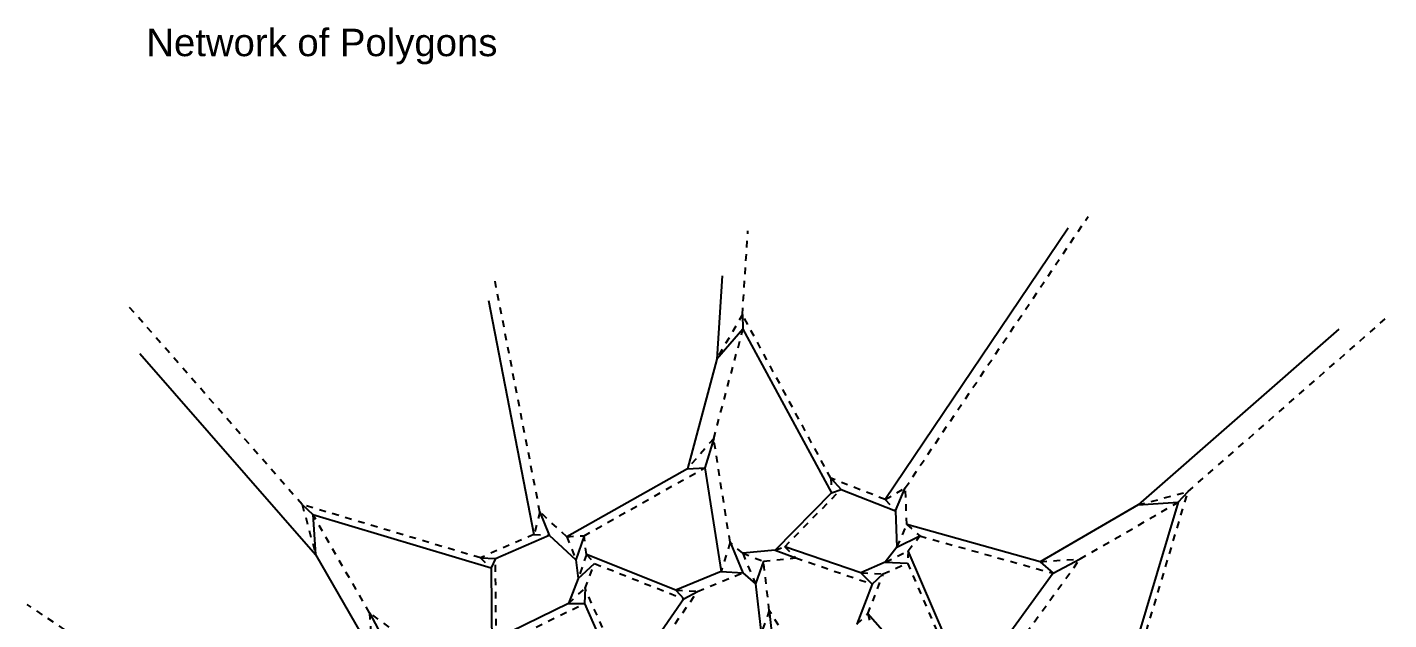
# Model space of a CAD drawing. Extents: x -8 to 221, y -288 to -9.
# Drawn here: x -7.6 to 206.9, y -102.3 to -9 of the extents above; entities that cross this region are included whole.
import ezdxf

# ---------------------------------------------------------------- set-up
doc = ezdxf.new("R2010")
doc.units = 0
for name, pattern in [('AI-LINETYPE-1', [2.116667, 1.058333, -1.058333]), ('AI-LINETYPE-10', [2.116667, 1.058333, -1.058333]), ('AI-LINETYPE-11', [2.116667, 1.058333, -1.058333]), ('AI-LINETYPE-12', [2.116667, 1.058333, -1.058333]), ('AI-LINETYPE-13', [2.116667, 1.058333, -1.058333]), ('AI-LINETYPE-14', [2.116667, 1.058333, -1.058333]), ('AI-LINETYPE-15', [2.116667, 1.058333, -1.058333]), ('AI-LINETYPE-17', [2.116667, 1.058333, -1.058333]), ('AI-LINETYPE-18', [2.116667, 1.058333, -1.058333]), ('AI-LINETYPE-19', [2.116667, 1.058333, -1.058333]), ('AI-LINETYPE-2', [2.116667, 1.058333, -1.058333]), ('AI-LINETYPE-20', [2.116667, 1.058333, -1.058333]), ('AI-LINETYPE-21', [2.116667, 1.058333, -1.058333]), ('AI-LINETYPE-22', [2.116667, 1.058333, -1.058333]), ('AI-LINETYPE-23', [2.116667, 1.058333, -1.058333]), ('AI-LINETYPE-28', [2.116667, 1.058333, -1.058333]), ('AI-LINETYPE-29', [2.116667, 1.058333, -1.058333]), ('AI-LINETYPE-3', [2.116667, 1.058333, -1.058333]), ('AI-LINETYPE-31', [2.116667, 1.058333, -1.058333]), ('AI-LINETYPE-32', [2.116667, 1.058333, -1.058333]), ('AI-LINETYPE-321', [2.116667, 1.058333, -1.058333]), ('AI-LINETYPE-322', [2.116667, 1.058333, -1.058333]), ('AI-LINETYPE-323', [2.116667, 1.058333, -1.058333]), ('AI-LINETYPE-324', [2.116667, 1.058333, -1.058333]), ('AI-LINETYPE-325', [2.116667, 1.058333, -1.058333]), ('AI-LINETYPE-326', [2.116667, 1.058333, -1.058333]), ('AI-LINETYPE-327', [2.116667, 1.058333, -1.058333]), ('AI-LINETYPE-328', [2.116667, 1.058333, -1.058333]), ('AI-LINETYPE-329', [2.116667, 1.058333, -1.058333]), ('AI-LINETYPE-33', [2.116667, 1.058333, -1.058333]), ('AI-LINETYPE-330', [2.116667, 1.058333, -1.058333]), ('AI-LINETYPE-331', [2.116667, 1.058333, -1.058333]), ('AI-LINETYPE-332', [2.116667, 1.058333, -1.058333]), ('AI-LINETYPE-333', [2.116667, 1.058333, -1.058333]), ('AI-LINETYPE-334', [2.116667, 1.058333, -1.058333]), ('AI-LINETYPE-335', [2.116667, 1.058333, -1.058333]), ('AI-LINETYPE-336', [2.116667, 1.058333, -1.058333]), ('AI-LINETYPE-337', [2.116667, 1.058333, -1.058333]), ('AI-LINETYPE-338', [2.116667, 1.058333, -1.058333]), ('AI-LINETYPE-339', [2.116667, 1.058333, -1.058333]), ('AI-LINETYPE-34', [2.116667, 1.058333, -1.058333]), ('AI-LINETYPE-340', [2.116667, 1.058333, -1.058333]), ('AI-LINETYPE-341', [2.116667, 1.058333, -1.058333]), ('AI-LINETYPE-342', [2.116667, 1.058333, -1.058333]), ('AI-LINETYPE-343', [2.116667, 1.058333, -1.058333]), ('AI-LINETYPE-349', [2.116667, 1.058333, -1.058333]), ('AI-LINETYPE-350', [2.116667, 1.058333, -1.058333]), ('AI-LINETYPE-351', [2.116667, 1.058333, -1.058333]), ('AI-LINETYPE-352', [2.116667, 1.058333, -1.058333]), ('AI-LINETYPE-36', [2.116667, 1.058333, -1.058333]), ('AI-LINETYPE-360', [2.116667, 1.058333, -1.058333]), ('AI-LINETYPE-364', [2.116667, 1.058333, -1.058333]), ('AI-LINETYPE-37', [2.116667, 1.058333, -1.058333]), ('AI-LINETYPE-370', [2.116667, 1.058333, -1.058333]), ('AI-LINETYPE-377', [2.116667, 1.058333, -1.058333]), ('AI-LINETYPE-38', [2.116667, 1.058333, -1.058333]), ('AI-LINETYPE-4', [2.116667, 1.058333, -1.058333]), ('AI-LINETYPE-40', [2.116667, 1.058333, -1.058333]), ('AI-LINETYPE-44', [2.116667, 1.058333, -1.058333]), ('AI-LINETYPE-45', [2.116667, 1.058333, -1.058333]), ('AI-LINETYPE-46', [2.116667, 1.058333, -1.058333]), ('AI-LINETYPE-5', [2.116667, 1.058333, -1.058333]), ('AI-LINETYPE-6', [2.116667, 1.058333, -1.058333]), ('AI-LINETYPE-62', [2.116667, 1.058333, -1.058333]), ('AI-LINETYPE-64', [2.116667, 1.058333, -1.058333]), ('AI-LINETYPE-7', [2.116667, 1.058333, -1.058333]), ('AI-LINETYPE-73', [2.116667, 1.058333, -1.058333]), ('AI-LINETYPE-75', [2.116667, 1.058333, -1.058333]), ('AI-LINETYPE-8', [2.116667, 1.058333, -1.058333]), ('AI-LINETYPE-9', [2.116667, 1.058333, -1.058333])]:
    doc.linetypes.add(name, pattern=pattern)
for name, color, linetype in [('MOUNTAINLINE', 7, 'CONTINUOUS'), ('TEXT', 7, 'CONTINUOUS'), ('VALLEYLINE', 7, 'CONTINUOUS')]:
    doc.layers.add(name, color=color, linetype=linetype)

# ---------------------------------------------------------------- blocks, each defined once
blk = doc.blocks.new('BLOCK_2')
at = {"layer": 'VALLEYLINE', "color": 29}
blk.add_lwpolyline([(156.42, -40.61), (127.59, -83.35)], dxfattribs=at)
blk = doc.blocks.new('BLOCK_3')
at = {"layer": 'VALLEYLINE', "color": 29}
blk.add_lwpolyline([(105.19, -56.51), (119.11, -82.29)], dxfattribs=at)
blk = doc.blocks.new('BLOCK_4')
at = {"layer": 'VALLEYLINE', "color": 29}
blk.add_lwpolyline([(119.11, -82.29), (110.24, -91.33)], dxfattribs=at)
blk = doc.blocks.new('BLOCK_5')
at = {"layer": 'VALLEYLINE', "color": 29}
blk.add_lwpolyline([(110.24, -91.33), (105.14, -91.82)], dxfattribs=at)
blk = doc.blocks.new('BLOCK_6')
at = {"layer": 'VALLEYLINE', "color": 29}
blk.add_lwpolyline([(101.05, -61.27), (96.43, -78.52)], dxfattribs=at)
blk = doc.blocks.new('BLOCK_7')
at = {"layer": 'VALLEYLINE', "color": 29}
blk.add_lwpolyline([(96.43, -78.52), (77.43, -89.2)], dxfattribs=at)
blk = doc.blocks.new('BLOCK_8')
at = {"layer": 'VALLEYLINE', "color": 29}
blk.add_lwpolyline([(101.92, -48.13), (101.05, -61.27)], dxfattribs=at)
blk = doc.blocks.new('BLOCK_9')
at = {"layer": 'VALLEYLINE', "color": 29}
blk.add_lwpolyline([(120.63, -81.75), (129.2, -85.11)], dxfattribs=at)
blk = doc.blocks.new('BLOCK_10')
at = {"layer": 'VALLEYLINE', "color": 29}
blk.add_lwpolyline([(129.2, -85.11), (129.45, -90.85)], dxfattribs=at)
blk = doc.blocks.new('BLOCK_11')
at = {"layer": 'VALLEYLINE', "color": 29}
blk.add_lwpolyline([(129.45, -90.85), (127.61, -93.22)], dxfattribs=at)
blk = doc.blocks.new('BLOCK_12')
at = {"layer": 'VALLEYLINE', "color": 29}
blk.add_lwpolyline([(127.61, -93.22), (123.78, -94.9)], dxfattribs=at)
blk = doc.blocks.new('BLOCK_13')
at = {"layer": 'VALLEYLINE', "color": 29}
blk.add_lwpolyline([(123.78, -94.9), (111.76, -90.79)], dxfattribs=at)
blk = doc.blocks.new('BLOCK_14')
at = {"layer": 'VALLEYLINE', "color": 29}
blk.add_lwpolyline([(99.16, -78.36), (101.74, -94.67)], dxfattribs=at)
blk = doc.blocks.new('BLOCK_15')
at = {"layer": 'VALLEYLINE', "color": 29}
blk.add_lwpolyline([(101.74, -94.67), (94.61, -97.6)], dxfattribs=at)
blk = doc.blocks.new('BLOCK_16')
at = {"layer": 'VALLEYLINE', "color": 29}
blk.add_lwpolyline([(94.61, -97.6), (80.53, -92.02)], dxfattribs=at)
blk = doc.blocks.new('BLOCK_17')
at = {"layer": 'VALLEYLINE', "color": 29}
blk.add_lwpolyline([(65.08, -52), (72.25, -88.86)], dxfattribs=at)
blk = doc.blocks.new('BLOCK_18')
at = {"layer": 'VALLEYLINE', "color": 29}
blk.add_lwpolyline([(66.19, -92.64), (74.63, -88.96)], dxfattribs=at)
blk = doc.blocks.new('BLOCK_19')
at = {"layer": 'VALLEYLINE', "color": 29}
blk.add_lwpolyline([(74.63, -88.96), (78.86, -92.84)], dxfattribs=at)
blk = doc.blocks.new('BLOCK_20')
at = {"layer": 'VALLEYLINE', "color": 29}
blk.add_lwpolyline([(78.86, -92.84), (79.24, -95.81)], dxfattribs=at)
blk = doc.blocks.new('BLOCK_21')
at = {"layer": 'VALLEYLINE', "color": 29}
blk.add_lwpolyline([(79.24, -95.81), (77.72, -99.71)], dxfattribs=at)
blk = doc.blocks.new('BLOCK_22')
at = {"layer": 'VALLEYLINE', "color": 29}
blk.add_lwpolyline([(77.72, -99.71), (66.31, -105.3)], dxfattribs=at)
blk = doc.blocks.new('BLOCK_23')
at = {"layer": 'VALLEYLINE', "color": 29}
blk.add_lwpolyline([(65.5, -94.09), (65.62, -106.76)], dxfattribs=at)
blk = doc.blocks.new('BLOCK_25')
at = {"layer": 'VALLEYLINE', "color": 29}
blk.add_lwpolyline([(37.42, -85.72), (65.5, -94.09)], dxfattribs=at)
blk = doc.blocks.new('BLOCK_26')
at = {"layer": 'VALLEYLINE', "color": 29}
blk.add_lwpolyline([(199.08, -56.55), (167.46, -84.21)], dxfattribs=at)
blk = doc.blocks.new('BLOCK_27')
at = {"layer": 'VALLEYLINE', "color": 29}
blk.add_lwpolyline([(167.46, -84.21), (152, -93.14)], dxfattribs=at)
blk = doc.blocks.new('BLOCK_28')
at = {"layer": 'VALLEYLINE', "color": 29}
blk.add_lwpolyline([(152, -93.14), (131.01, -87.27)], dxfattribs=at)
blk = doc.blocks.new('BLOCK_29')
at = {"layer": 'VALLEYLINE', "color": 29}
blk.add_lwpolyline([(95.89, -99.01), (92.34, -104.09)], dxfattribs=at)
blk = doc.blocks.new('BLOCK_31')
at = {"layer": 'VALLEYLINE', "color": 29}
blk.add_lwpolyline([(80.22, -99.71), (82.96, -105.89)], dxfattribs=at)
blk = doc.blocks.new('BLOCK_33')
at = {"layer": 'VALLEYLINE', "color": 29}
blk.add_lwpolyline([(125.55, -96.66), (123.12, -102.97)], dxfattribs=at)
blk = doc.blocks.new('BLOCK_35')
at = {"layer": 'VALLEYLINE', "color": 29}
blk.add_lwpolyline([(105.17, -94.89), (107.16, -96.64)], dxfattribs=at)
blk = doc.blocks.new('BLOCK_36')
at = {"layer": 'VALLEYLINE', "color": 29}
blk.add_lwpolyline([(107.16, -96.64), (108.07, -104.41)], dxfattribs=at)
blk = doc.blocks.new('BLOCK_39')
at = {"layer": 'VALLEYLINE', "color": 29}
blk.add_lwpolyline([(154.04, -94.96), (144.33, -108.32)], dxfattribs=at)
blk = doc.blocks.new('BLOCK_41')
at = {"layer": 'VALLEYLINE', "color": 29}
blk.add_lwpolyline([(137.22, -105.35), (131.21, -91.45)], dxfattribs=at)
blk = doc.blocks.new('BLOCK_42')
at = {"layer": 'VALLEYLINE', "color": 29}
blk.add_lwpolyline([(37.86, -92), (46.79, -107.47)], dxfattribs=at)
blk = doc.blocks.new('BLOCK_44')
at = {"layer": 'VALLEYLINE', "color": 29}
blk.add_lwpolyline([(10.19, -60.38), (37.86, -92)], dxfattribs=at)
blk = doc.blocks.new('BLOCK_48')
at = {"layer": 'VALLEYLINE', "color": 29}
blk.add_lwpolyline([(131.02, -108.33), (124.86, -101.35)], dxfattribs=at)
blk = doc.blocks.new('BLOCK_73')
at = {"layer": 'VALLEYLINE', "color": 29}
blk.add_lwpolyline([(173.75, -83.78), (165.37, -111.85)], dxfattribs=at)
blk = doc.blocks.new('BLOCK_322')
at = {"layer": 'VALLEYLINE', "color": 29}
blk.add_lwpolyline([(119.02, -80), (120.63, -81.75)], dxfattribs=at)
blk = doc.blocks.new('BLOCK_323')
at = {"layer": 'VALLEYLINE', "color": 29}
blk.add_lwpolyline([(105.09, -54.22), (105.19, -56.51)], dxfattribs=at)
blk = doc.blocks.new('BLOCK_324')
at = {"layer": 'VALLEYLINE', "color": 29}
blk.add_lwpolyline([(119.11, -82.29), (120.63, -81.75)], dxfattribs=at)
blk = doc.blocks.new('BLOCK_325')
at = {"layer": 'VALLEYLINE', "color": 29}
blk.add_lwpolyline([(110.24, -91.33), (113.53, -92.55)], dxfattribs=at)
blk = doc.blocks.new('BLOCK_326')
at = {"layer": 'VALLEYLINE', "color": 29}
blk.add_lwpolyline([(103.15, -90.08), (105.17, -94.89)], dxfattribs=at)
blk = doc.blocks.new('BLOCK_327')
at = {"layer": 'VALLEYLINE', "color": 29}
blk.add_lwpolyline([(100.57, -73.76), (99.16, -78.36)], dxfattribs=at)
blk = doc.blocks.new('BLOCK_328')
at = {"layer": 'VALLEYLINE', "color": 29}
blk.add_lwpolyline([(105.19, -56.51), (101.05, -61.27)], dxfattribs=at)
blk = doc.blocks.new('BLOCK_329')
at = {"layer": 'VALLEYLINE', "color": 29}
blk.add_lwpolyline([(96.43, -78.52), (99.16, -78.36)], dxfattribs=at)
blk = doc.blocks.new('BLOCK_330')
at = {"layer": 'VALLEYLINE', "color": 29}
blk.add_lwpolyline([(73.2, -85.32), (74.63, -88.96)], dxfattribs=at)
blk = doc.blocks.new('BLOCK_331')
at = {"layer": 'VALLEYLINE', "color": 29}
blk.add_lwpolyline([(129.2, -85.11), (130.76, -81.53)], dxfattribs=at)
blk = doc.blocks.new('BLOCK_332')
at = {"layer": 'VALLEYLINE', "color": 29}
blk.add_lwpolyline([(129.45, -90.85), (133.05, -89.09)], dxfattribs=at)
blk = doc.blocks.new('BLOCK_333')
at = {"layer": 'VALLEYLINE', "color": 29}
blk.add_lwpolyline([(127.61, -93.22), (131.12, -93.36)], dxfattribs=at)
blk = doc.blocks.new('BLOCK_334')
at = {"layer": 'VALLEYLINE', "color": 29}
blk.add_lwpolyline([(123.78, -94.9), (125.55, -96.66)], dxfattribs=at)
blk = doc.blocks.new('BLOCK_335')
at = {"layer": 'VALLEYLINE', "color": 29}
blk.add_lwpolyline([(101.74, -94.67), (105.17, -94.89)], dxfattribs=at)
blk = doc.blocks.new('BLOCK_336')
at = {"layer": 'VALLEYLINE', "color": 29}
blk.add_lwpolyline([(94.61, -97.6), (95.89, -99.01)], dxfattribs=at)
blk = doc.blocks.new('BLOCK_337')
at = {"layer": 'VALLEYLINE', "color": 29}
blk.add_lwpolyline([(80.16, -89.05), (78.86, -92.84)], dxfattribs=at)
blk = doc.blocks.new('BLOCK_338')
at = {"layer": 'VALLEYLINE', "color": 29}
blk.add_lwpolyline([(35.74, -84.16), (37.42, -85.72)], dxfattribs=at)
blk = doc.blocks.new('BLOCK_339')
at = {"layer": 'VALLEYLINE', "color": 29}
blk.add_lwpolyline([(63.81, -92.54), (66.19, -92.64)], dxfattribs=at)
blk = doc.blocks.new('BLOCK_340')
at = {"layer": 'VALLEYLINE', "color": 29}
blk.add_lwpolyline([(79.24, -95.81), (81.82, -93.43)], dxfattribs=at)
blk = doc.blocks.new('BLOCK_341')
at = {"layer": 'VALLEYLINE', "color": 29}
blk.add_lwpolyline([(77.72, -99.71), (80.22, -99.71)], dxfattribs=at)
blk = doc.blocks.new('BLOCK_342')
at = {"layer": 'VALLEYLINE', "color": 29}
blk.add_lwpolyline([(66.19, -92.64), (65.5, -94.09)], dxfattribs=at)
blk = doc.blocks.new('BLOCK_345')
at = {"layer": 'VALLEYLINE', "color": 29}
blk.add_lwpolyline([(46.35, -101.18), (48.61, -105.43)], dxfattribs=at)
blk = doc.blocks.new('BLOCK_346')
at = {"layer": 'VALLEYLINE', "color": 29}
blk.add_lwpolyline([(37.42, -85.72), (37.86, -92)], dxfattribs=at)
blk = doc.blocks.new('BLOCK_347')
at = {"layer": 'VALLEYLINE', "color": 29}
blk.add_lwpolyline([(167.46, -84.21), (173.75, -83.78)], dxfattribs=at)
blk = doc.blocks.new('BLOCK_348')
at = {"layer": 'VALLEYLINE', "color": 29}
blk.add_lwpolyline([(152, -93.14), (154.04, -94.96)], dxfattribs=at)
blk = doc.blocks.new('BLOCK_349')
at = {"layer": 'VALLEYLINE', "color": 29}
blk.add_lwpolyline([(95.89, -99.01), (98.04, -97.82)], dxfattribs=at)
blk = doc.blocks.new('BLOCK_351')
at = {"layer": 'VALLEYLINE', "color": 29}
blk.add_lwpolyline([(80.3, -97.33), (80.22, -99.71)], dxfattribs=at)
blk = doc.blocks.new('BLOCK_356')
at = {"layer": 'VALLEYLINE', "color": 29}
blk.add_lwpolyline([(125.55, -96.66), (127.29, -95.04)], dxfattribs=at)
blk = doc.blocks.new('BLOCK_359')
at = {"layer": 'VALLEYLINE', "color": 29}
blk.add_lwpolyline([(109.33, -100.81), (109.69, -104.14)], dxfattribs=at)
blk = doc.blocks.new('BLOCK_360')
at = {"layer": 'VALLEYLINE', "color": 29}
blk.add_lwpolyline([(108.43, -93.05), (107.16, -96.64)], dxfattribs=at)
blk = doc.blocks.new('BLOCK_364')
at = {"layer": 'VALLEYLINE', "color": 29}
blk.add_lwpolyline([(154.04, -94.96), (158.29, -92.71)], dxfattribs=at)
blk = doc.blocks.new('BLOCK_394')
at = {"layer": 'VALLEYLINE', "color": 29}
blk.add_lwpolyline([(173.75, -83.78), (175.3, -82.09)], dxfattribs=at)
blk = doc.blocks.new('BLOCK_626')
at = {"layer": 'MOUNTAINLINE', "color": 29, "linetype": 'AI-LINETYPE-1'}
blk.add_lwpolyline([(105.09, -54.22), (105.97, -41.08)], dxfattribs=at)
blk = doc.blocks.new('BLOCK_627')
at = {"layer": 'MOUNTAINLINE', "color": 29, "linetype": 'AI-LINETYPE-2'}
blk.add_lwpolyline([(127.59, -83.35), (119.02, -80)], dxfattribs=at)
blk = doc.blocks.new('BLOCK_628')
at = {"layer": 'MOUNTAINLINE', "color": 29, "linetype": 'AI-LINETYPE-3'}
blk.add_lwpolyline([(119.02, -80), (105.09, -54.22)], dxfattribs=at)
blk = doc.blocks.new('BLOCK_629')
at = {"layer": 'MOUNTAINLINE', "color": 29, "linetype": 'AI-LINETYPE-4'}
blk.add_lwpolyline([(105.14, -91.82), (103.15, -90.08)], dxfattribs=at)
blk = doc.blocks.new('BLOCK_630')
at = {"layer": 'MOUNTAINLINE', "color": 29, "linetype": 'AI-LINETYPE-5'}
blk.add_lwpolyline([(103.15, -90.08), (100.57, -73.76)], dxfattribs=at)
blk = doc.blocks.new('BLOCK_631')
at = {"layer": 'MOUNTAINLINE', "color": 29, "linetype": 'AI-LINETYPE-6'}
blk.add_lwpolyline([(100.57, -73.76), (105.19, -56.51)], dxfattribs=at)
blk = doc.blocks.new('BLOCK_632')
at = {"layer": 'MOUNTAINLINE', "color": 29, "linetype": 'AI-LINETYPE-7'}
blk.add_lwpolyline([(77.43, -89.2), (73.2, -85.32)], dxfattribs=at)
blk = doc.blocks.new('BLOCK_633')
at = {"layer": 'MOUNTAINLINE', "color": 29, "linetype": 'AI-LINETYPE-8'}
blk.add_lwpolyline([(73.2, -85.32), (66.03, -48.47)], dxfattribs=at)
blk = doc.blocks.new('BLOCK_634')
at = {"layer": 'MOUNTAINLINE', "color": 29, "linetype": 'AI-LINETYPE-9'}
blk.add_lwpolyline([(111.76, -90.79), (120.63, -81.75)], dxfattribs=at)
blk = doc.blocks.new('BLOCK_635')
at = {"layer": 'MOUNTAINLINE', "color": 29, "linetype": 'AI-LINETYPE-10'}
blk.add_lwpolyline([(80.53, -92.02), (80.16, -89.05)], dxfattribs=at)
blk = doc.blocks.new('BLOCK_636')
at = {"layer": 'MOUNTAINLINE', "color": 29, "linetype": 'AI-LINETYPE-11'}
blk.add_lwpolyline([(80.16, -89.05), (99.16, -78.36)], dxfattribs=at)
blk = doc.blocks.new('BLOCK_637')
at = {"layer": 'MOUNTAINLINE', "color": 29, "linetype": 'AI-LINETYPE-12'}
blk.add_lwpolyline([(63.81, -92.54), (35.74, -84.16)], dxfattribs=at)
blk = doc.blocks.new('BLOCK_638')
at = {"layer": 'MOUNTAINLINE', "color": 29, "linetype": 'AI-LINETYPE-13'}
blk.add_lwpolyline([(35.74, -84.16), (8.07, -52.54)], dxfattribs=at)
blk = doc.blocks.new('BLOCK_639')
at = {"layer": 'MOUNTAINLINE', "color": 29, "linetype": 'AI-LINETYPE-14'}
blk.add_lwpolyline([(72.25, -88.86), (63.81, -92.54)], dxfattribs=at)
blk = doc.blocks.new('BLOCK_640')
at = {"layer": 'MOUNTAINLINE', "color": 29, "linetype": 'AI-LINETYPE-15'}
blk.add_lwpolyline([(66.31, -105.3), (66.19, -92.64)], dxfattribs=at)
blk = doc.blocks.new('BLOCK_642')
at = {"layer": 'MOUNTAINLINE', "color": 29, "linetype": 'AI-LINETYPE-17'}
blk.add_lwpolyline([(59.72, -110.89), (46.35, -101.18)], dxfattribs=at)
blk = doc.blocks.new('BLOCK_643')
at = {"layer": 'MOUNTAINLINE', "color": 29, "linetype": 'AI-LINETYPE-18'}
blk.add_lwpolyline([(46.35, -101.18), (37.42, -85.72)], dxfattribs=at)
blk = doc.blocks.new('BLOCK_644')
at = {"layer": 'MOUNTAINLINE', "color": 29, "linetype": 'AI-LINETYPE-19'}
blk.add_lwpolyline([(130.76, -81.53), (159.59, -38.78)], dxfattribs=at)
blk = doc.blocks.new('BLOCK_645')
at = {"layer": 'MOUNTAINLINE', "color": 29, "linetype": 'AI-LINETYPE-20'}
blk.add_lwpolyline([(131.01, -87.27), (130.76, -81.53)], dxfattribs=at)
blk = doc.blocks.new('BLOCK_646')
at = {"layer": 'MOUNTAINLINE', "color": 29, "linetype": 'AI-LINETYPE-21'}
blk.add_lwpolyline([(81.82, -93.43), (95.89, -99.01)], dxfattribs=at)
blk = doc.blocks.new('BLOCK_647')
at = {"layer": 'MOUNTAINLINE', "color": 29, "linetype": 'AI-LINETYPE-22'}
blk.add_lwpolyline([(83.05, -103.51), (80.3, -97.33)], dxfattribs=at)
blk = doc.blocks.new('BLOCK_648')
at = {"layer": 'MOUNTAINLINE', "color": 29, "linetype": 'AI-LINETYPE-23'}
blk.add_lwpolyline([(80.3, -97.33), (81.82, -93.43)], dxfattribs=at)
blk = doc.blocks.new('BLOCK_653')
at = {"layer": 'MOUNTAINLINE', "color": 29, "linetype": 'AI-LINETYPE-28'}
blk.add_lwpolyline([(68.81, -105.3), (80.22, -99.71)], dxfattribs=at)
blk = doc.blocks.new('BLOCK_654')
at = {"layer": 'MOUNTAINLINE', "color": 29, "linetype": 'AI-LINETYPE-29'}
blk.add_lwpolyline([(113.53, -92.55), (125.55, -96.66)], dxfattribs=at)
blk = doc.blocks.new('BLOCK_656')
at = {"layer": 'MOUNTAINLINE', "color": 29, "linetype": 'AI-LINETYPE-31'}
blk.add_lwpolyline([(110.78, -103.12), (109.33, -100.81)], dxfattribs=at)
blk = doc.blocks.new('BLOCK_657')
at = {"layer": 'MOUNTAINLINE', "color": 29, "linetype": 'AI-LINETYPE-32'}
blk.add_lwpolyline([(109.33, -100.81), (108.43, -93.05)], dxfattribs=at)
blk = doc.blocks.new('BLOCK_658')
at = {"layer": 'MOUNTAINLINE', "color": 29, "linetype": 'AI-LINETYPE-33'}
blk.add_lwpolyline([(108.43, -93.05), (113.53, -92.55)], dxfattribs=at)
blk = doc.blocks.new('BLOCK_659')
at = {"layer": 'MOUNTAINLINE', "color": 29, "linetype": 'AI-LINETYPE-34'}
blk.add_lwpolyline([(98.04, -97.82), (105.17, -94.89)], dxfattribs=at)
blk = doc.blocks.new('BLOCK_661')
at = {"layer": 'MOUNTAINLINE', "color": 29, "linetype": 'AI-LINETYPE-36'}
blk.add_lwpolyline([(94.48, -102.9), (98.04, -97.82)], dxfattribs=at)
blk = doc.blocks.new('BLOCK_662')
at = {"layer": 'MOUNTAINLINE', "color": 29, "linetype": 'AI-LINETYPE-37'}
blk.add_lwpolyline([(133.05, -89.09), (154.04, -94.96)], dxfattribs=at)
blk = doc.blocks.new('BLOCK_663')
at = {"layer": 'MOUNTAINLINE', "color": 29, "linetype": 'AI-LINETYPE-38'}
blk.add_lwpolyline([(131.21, -91.45), (133.05, -89.09)], dxfattribs=at)
blk = doc.blocks.new('BLOCK_665')
at = {"layer": 'MOUNTAINLINE', "color": 29, "linetype": 'AI-LINETYPE-40'}
blk.add_lwpolyline([(35.18, -128.71), (-7.57, -99.87)], dxfattribs=at)
blk = doc.blocks.new('BLOCK_669')
at = {"layer": 'MOUNTAINLINE', "color": 29, "linetype": 'AI-LINETYPE-44'}
blk.add_lwpolyline([(131.12, -93.36), (137.13, -107.25)], dxfattribs=at)
blk = doc.blocks.new('BLOCK_670')
at = {"layer": 'MOUNTAINLINE', "color": 29, "linetype": 'AI-LINETYPE-45'}
blk.add_lwpolyline([(124.86, -101.35), (127.29, -95.04)], dxfattribs=at)
blk = doc.blocks.new('BLOCK_671')
at = {"layer": 'MOUNTAINLINE', "color": 29, "linetype": 'AI-LINETYPE-46'}
blk.add_lwpolyline([(127.29, -95.04), (131.12, -93.36)], dxfattribs=at)
blk = doc.blocks.new('BLOCK_687')
at = {"layer": 'MOUNTAINLINE', "color": 29, "linetype": 'AI-LINETYPE-62'}
blk.add_lwpolyline([(158.29, -92.71), (173.75, -83.78)], dxfattribs=at)
blk = doc.blocks.new('BLOCK_689')
at = {"layer": 'MOUNTAINLINE', "color": 29, "linetype": 'AI-LINETYPE-64'}
blk.add_lwpolyline([(148.57, -106.07), (158.29, -92.71)], dxfattribs=at)
blk = doc.blocks.new('BLOCK_698')
at = {"layer": 'MOUNTAINLINE', "color": 29, "linetype": 'AI-LINETYPE-73'}
blk.add_lwpolyline([(175.3, -82.09), (206.93, -54.42)], dxfattribs=at)
blk = doc.blocks.new('BLOCK_700')
at = {"layer": 'MOUNTAINLINE', "color": 29, "linetype": 'AI-LINETYPE-75'}
blk.add_lwpolyline([(166.93, -110.16), (175.3, -82.09)], dxfattribs=at)
blk = doc.blocks.new('BLOCK_946')
at = {"layer": 'MOUNTAINLINE', "color": 29, "linetype": 'AI-LINETYPE-321'}
blk.add_lwpolyline([(105.09, -54.22), (101.05, -61.27)], dxfattribs=at)
blk = doc.blocks.new('BLOCK_947')
at = {"layer": 'MOUNTAINLINE', "color": 29, "linetype": 'AI-LINETYPE-322'}
blk.add_lwpolyline([(127.59, -83.35), (130.76, -81.53)], dxfattribs=at)
blk = doc.blocks.new('BLOCK_948')
at = {"layer": 'MOUNTAINLINE', "color": 29, "linetype": 'AI-LINETYPE-323'}
blk.add_lwpolyline([(127.59, -83.35), (129.2, -85.11)], dxfattribs=at)
blk = doc.blocks.new('BLOCK_949')
at = {"layer": 'MOUNTAINLINE', "color": 29, "linetype": 'AI-LINETYPE-324'}
blk.add_lwpolyline([(119.02, -80), (119.11, -82.29)], dxfattribs=at)
blk = doc.blocks.new('BLOCK_950')
at = {"layer": 'MOUNTAINLINE', "color": 29, "linetype": 'AI-LINETYPE-325'}
blk.add_lwpolyline([(110.24, -91.33), (111.76, -90.79)], dxfattribs=at)
blk = doc.blocks.new('BLOCK_951')
at = {"layer": 'MOUNTAINLINE', "color": 29, "linetype": 'AI-LINETYPE-326'}
blk.add_lwpolyline([(105.14, -91.82), (108.43, -93.05)], dxfattribs=at)
blk = doc.blocks.new('BLOCK_952')
at = {"layer": 'MOUNTAINLINE', "color": 29, "linetype": 'AI-LINETYPE-327'}
blk.add_lwpolyline([(105.14, -91.82), (107.16, -96.64)], dxfattribs=at)
blk = doc.blocks.new('BLOCK_953')
at = {"layer": 'MOUNTAINLINE', "color": 29, "linetype": 'AI-LINETYPE-328'}
blk.add_lwpolyline([(103.15, -90.08), (101.74, -94.67)], dxfattribs=at)
blk = doc.blocks.new('BLOCK_954')
at = {"layer": 'MOUNTAINLINE', "color": 29, "linetype": 'AI-LINETYPE-329'}
blk.add_lwpolyline([(100.57, -73.76), (96.43, -78.52)], dxfattribs=at)
blk = doc.blocks.new('BLOCK_955')
at = {"layer": 'MOUNTAINLINE', "color": 29, "linetype": 'AI-LINETYPE-330'}
blk.add_lwpolyline([(77.43, -89.2), (80.16, -89.05)], dxfattribs=at)
blk = doc.blocks.new('BLOCK_956')
at = {"layer": 'MOUNTAINLINE', "color": 29, "linetype": 'AI-LINETYPE-331'}
blk.add_lwpolyline([(77.43, -89.2), (78.86, -92.84)], dxfattribs=at)
blk = doc.blocks.new('BLOCK_957')
at = {"layer": 'MOUNTAINLINE', "color": 29, "linetype": 'AI-LINETYPE-332'}
blk.add_lwpolyline([(73.2, -85.32), (72.25, -88.86)], dxfattribs=at)
blk = doc.blocks.new('BLOCK_958')
at = {"layer": 'MOUNTAINLINE', "color": 29, "linetype": 'AI-LINETYPE-333'}
blk.add_lwpolyline([(129.45, -90.85), (131.01, -87.27)], dxfattribs=at)
blk = doc.blocks.new('BLOCK_959')
at = {"layer": 'MOUNTAINLINE', "color": 29, "linetype": 'AI-LINETYPE-334'}
blk.add_lwpolyline([(127.61, -93.22), (131.21, -91.45)], dxfattribs=at)
blk = doc.blocks.new('BLOCK_960')
at = {"layer": 'MOUNTAINLINE', "color": 29, "linetype": 'AI-LINETYPE-335'}
blk.add_lwpolyline([(123.78, -94.9), (127.29, -95.04)], dxfattribs=at)
blk = doc.blocks.new('BLOCK_961')
at = {"layer": 'MOUNTAINLINE', "color": 29, "linetype": 'AI-LINETYPE-336'}
blk.add_lwpolyline([(111.76, -90.79), (113.53, -92.55)], dxfattribs=at)
blk = doc.blocks.new('BLOCK_962')
at = {"layer": 'MOUNTAINLINE', "color": 29, "linetype": 'AI-LINETYPE-337'}
blk.add_lwpolyline([(94.61, -97.6), (98.04, -97.82)], dxfattribs=at)
blk = doc.blocks.new('BLOCK_963')
at = {"layer": 'MOUNTAINLINE', "color": 29, "linetype": 'AI-LINETYPE-338'}
blk.add_lwpolyline([(80.53, -92.02), (81.82, -93.43)], dxfattribs=at)
blk = doc.blocks.new('BLOCK_964')
at = {"layer": 'MOUNTAINLINE', "color": 29, "linetype": 'AI-LINETYPE-339'}
blk.add_lwpolyline([(80.53, -92.02), (79.24, -95.81)], dxfattribs=at)
blk = doc.blocks.new('BLOCK_965')
at = {"layer": 'MOUNTAINLINE', "color": 29, "linetype": 'AI-LINETYPE-340'}
blk.add_lwpolyline([(63.81, -92.54), (65.5, -94.09)], dxfattribs=at)
blk = doc.blocks.new('BLOCK_966')
at = {"layer": 'MOUNTAINLINE', "color": 29, "linetype": 'AI-LINETYPE-341'}
blk.add_lwpolyline([(35.74, -84.16), (37.86, -92)], dxfattribs=at)
blk = doc.blocks.new('BLOCK_967')
at = {"layer": 'MOUNTAINLINE', "color": 29, "linetype": 'AI-LINETYPE-342'}
blk.add_lwpolyline([(72.25, -88.86), (74.63, -88.96)], dxfattribs=at)
blk = doc.blocks.new('BLOCK_968')
at = {"layer": 'MOUNTAINLINE', "color": 29, "linetype": 'AI-LINETYPE-343'}
blk.add_lwpolyline([(77.72, -99.71), (80.3, -97.33)], dxfattribs=at)
blk = doc.blocks.new('BLOCK_974')
at = {"layer": 'MOUNTAINLINE', "color": 29, "linetype": 'AI-LINETYPE-349'}
blk.add_lwpolyline([(46.35, -101.18), (46.79, -107.47)], dxfattribs=at)
blk = doc.blocks.new('BLOCK_975')
at = {"layer": 'MOUNTAINLINE', "color": 29, "linetype": 'AI-LINETYPE-350'}
blk.add_lwpolyline([(167.46, -84.21), (175.3, -82.09)], dxfattribs=at)
blk = doc.blocks.new('BLOCK_976')
at = {"layer": 'MOUNTAINLINE', "color": 29, "linetype": 'AI-LINETYPE-351'}
blk.add_lwpolyline([(152, -93.14), (158.29, -92.71)], dxfattribs=at)
blk = doc.blocks.new('BLOCK_977')
at = {"layer": 'MOUNTAINLINE', "color": 29, "linetype": 'AI-LINETYPE-352'}
blk.add_lwpolyline([(131.01, -87.27), (133.05, -89.09)], dxfattribs=at)
blk = doc.blocks.new('BLOCK_985')
at = {"layer": 'MOUNTAINLINE', "color": 29, "linetype": 'AI-LINETYPE-360'}
blk.add_lwpolyline([(123.12, -102.97), (124.86, -101.35)], dxfattribs=at)
blk = doc.blocks.new('BLOCK_989')
at = {"layer": 'MOUNTAINLINE', "color": 29, "linetype": 'AI-LINETYPE-364'}
blk.add_lwpolyline([(109.33, -100.81), (108.07, -104.41)], dxfattribs=at)
blk = doc.blocks.new('BLOCK_995')
at = {"layer": 'MOUNTAINLINE', "color": 29, "linetype": 'AI-LINETYPE-370'}
blk.add_lwpolyline([(131.21, -91.45), (131.12, -93.36)], dxfattribs=at)
blk = doc.blocks.new('BLOCK_1002')
at = {"layer": 'MOUNTAINLINE', "color": 29, "linetype": 'AI-LINETYPE-377'}
blk.add_lwpolyline([(124.86, -101.35), (125.23, -102.68)], dxfattribs=at)

msp = doc.modelspace()

# ---------------------------------------------------------------- block references
at = {"layer": 'MOUNTAINLINE'}
for name in ['BLOCK_644', 'BLOCK_626', 'BLOCK_633', 'BLOCK_638', 'BLOCK_946', 'BLOCK_628', 'BLOCK_698', 'BLOCK_631', 'BLOCK_954', 'BLOCK_630', 'BLOCK_636', 'BLOCK_627', 'BLOCK_949', 'BLOCK_634', 'BLOCK_947', 'BLOCK_948', 'BLOCK_645', 'BLOCK_700', 'BLOCK_975', 'BLOCK_637', 'BLOCK_966', 'BLOCK_643', 'BLOCK_957', 'BLOCK_632', 'BLOCK_687', 'BLOCK_958', 'BLOCK_977', 'BLOCK_639', 'BLOCK_967', 'BLOCK_955', 'BLOCK_956', 'BLOCK_635', 'BLOCK_953', 'BLOCK_629', 'BLOCK_663', 'BLOCK_662', 'BLOCK_964', 'BLOCK_963', 'BLOCK_951', 'BLOCK_952', 'BLOCK_950', 'BLOCK_961', 'BLOCK_959', 'BLOCK_995', 'BLOCK_965', 'BLOCK_640', 'BLOCK_648', 'BLOCK_646', 'BLOCK_658', 'BLOCK_657', 'BLOCK_654', 'BLOCK_671', 'BLOCK_669', 'BLOCK_689', 'BLOCK_976', 'BLOCK_659', 'BLOCK_960', 'BLOCK_670', 'BLOCK_968', 'BLOCK_647', 'BLOCK_661', 'BLOCK_962', 'BLOCK_665', 'BLOCK_653', 'BLOCK_989', 'BLOCK_656', 'BLOCK_642', 'BLOCK_974', 'BLOCK_985', 'BLOCK_1002']:
    msp.add_blockref(name, (0, 0), dxfattribs=at)
at = {"layer": 'VALLEYLINE'}
for name in ['BLOCK_2', 'BLOCK_8', 'BLOCK_17', 'BLOCK_323', 'BLOCK_328', 'BLOCK_3', 'BLOCK_26', 'BLOCK_44', 'BLOCK_6', 'BLOCK_327', 'BLOCK_7', 'BLOCK_329', 'BLOCK_14', 'BLOCK_322', 'BLOCK_4', 'BLOCK_324', 'BLOCK_9', 'BLOCK_331', 'BLOCK_394', 'BLOCK_338', 'BLOCK_25', 'BLOCK_346', 'BLOCK_330', 'BLOCK_10', 'BLOCK_27', 'BLOCK_73', 'BLOCK_347', 'BLOCK_28', 'BLOCK_18', 'BLOCK_19', 'BLOCK_337', 'BLOCK_326', 'BLOCK_332', 'BLOCK_42', 'BLOCK_16', 'BLOCK_5', 'BLOCK_325', 'BLOCK_13', 'BLOCK_11', 'BLOCK_41', 'BLOCK_339', 'BLOCK_342', 'BLOCK_23', 'BLOCK_20', 'BLOCK_340', 'BLOCK_360', 'BLOCK_12', 'BLOCK_333', 'BLOCK_348', 'BLOCK_364', 'BLOCK_21', 'BLOCK_15', 'BLOCK_335', 'BLOCK_35', 'BLOCK_334', 'BLOCK_356', 'BLOCK_39', 'BLOCK_351', 'BLOCK_336', 'BLOCK_349', 'BLOCK_36', 'BLOCK_33', 'BLOCK_22', 'BLOCK_341', 'BLOCK_31', 'BLOCK_29', 'BLOCK_359', 'BLOCK_345', 'BLOCK_48']:
    msp.add_blockref(name, (0, 0), dxfattribs=at)

# ---------------------------------------------------------------- texts
at = {"layer": 'TEXT', "color": 7, "insert": (11.19, -14.86), "char_height": 4.318, "attachment_point": 7}
msp.add_mtext('\\fArial|b0|i0|c0|p34;\\W1;Network of Polygons', dxfattribs=at)

doc.saveas('drawing.dxf')
